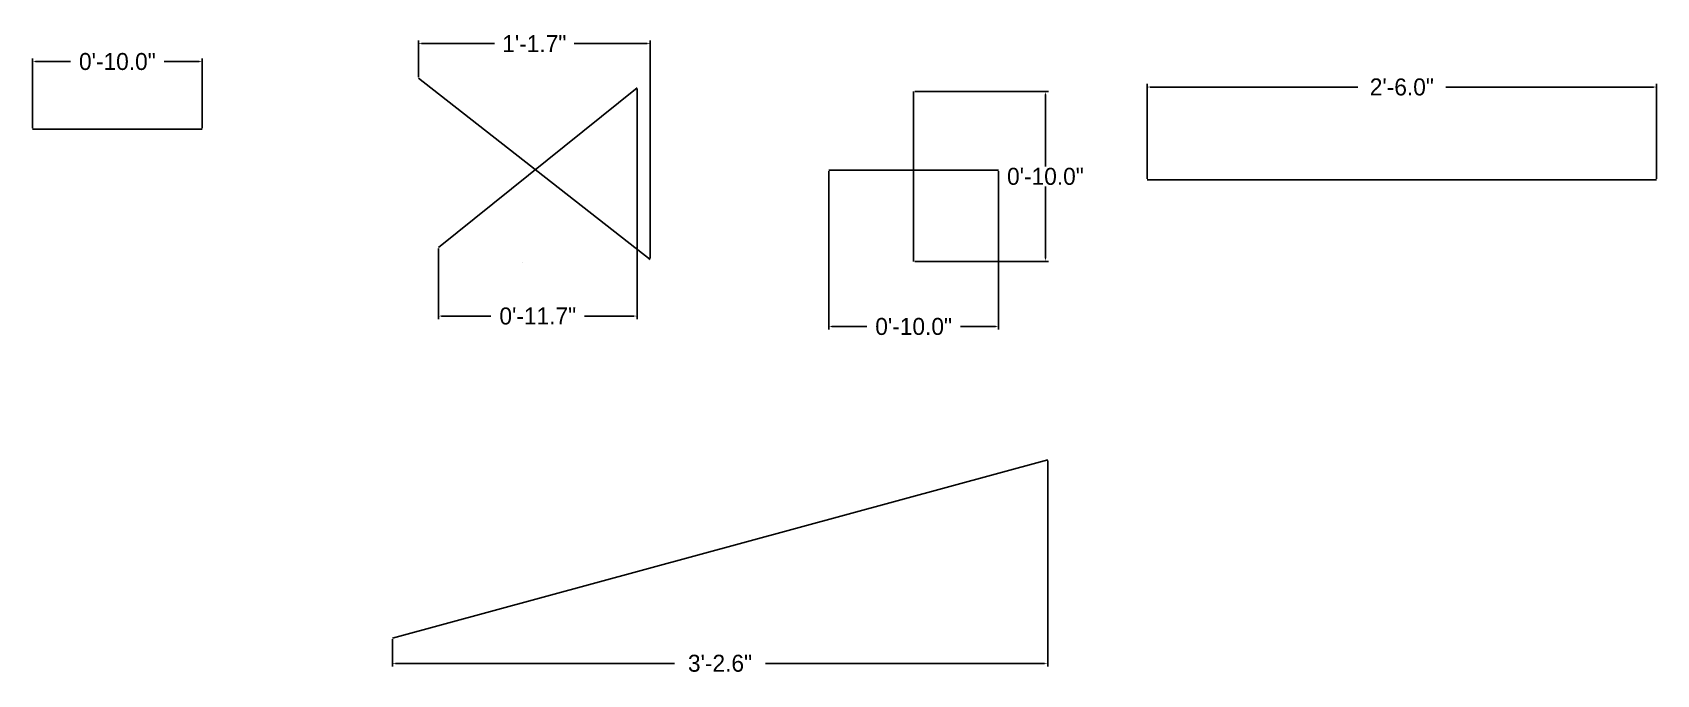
# Model space of a CAD drawing. Header units: inches. Extents: x 7.9 to 103.5, y 7.9 to 45.6.
import ezdxf

# ---------------------------------------------------------------- set-up
doc = ezdxf.new("R2010")
doc.units = ezdxf.units.IN
doc.header["$MEASUREMENT"] = 0
doc.dimstyles.get("Standard").update_dxf_attribs({"dimtxt": 1, "dimasz": 0.18, "dimexe": 0.18, "dimexo": 0.0625, "dimgap": 0.09, "dimtad": 0, "dimtih": 1, "dimtoh": 1, "dimdec": 1, "dimzin": 1, "dimdsep": 46, "dimlunit": 3, "dimtxsty": 'Standard', "dimcen": 0.09, "dimclrt": 5, "dimadec": 0, "dimazin": 0, "dimtfac": 1, "dimtdec": 1, "dimtofl": 0, "dimtmove": 0, "dimatfit": 3, "dimfxl": 1, "dimtfillclr": 5, "dimtolj": 1, "dimtzin": 0, "dimarcsym": 0})

# ---------------------------------------------------------------- blocks, each defined once
blk = doc.blocks.new('*D3')
at = {"color": 0, "lineweight": -2}
for p, q in [((7.89, 40.022), (7.89, 44.115)), ((17.89, 40.022), (17.89, 44.115)), ((8.07, 43.935), (10.133, 43.935)), ((17.71, 43.935), (15.646, 43.935))]:
    blk.add_line(p, q, dxfattribs=at)
at = {"color": 0}
for points in [[(8.07, 43.965), (8.07, 43.905), (7.89, 43.935)], [(17.71, 43.965), (17.71, 43.905), (17.89, 43.935)]]:
    blk.add_solid(points, dxfattribs=at)
at = {"layer": 'Defpoints', "color": 0}
for p in [(7.89, 43.935), (7.89, 39.96), (17.89, 39.96)]:
    blk.add_point(p, dxfattribs=at)
at = {"color": 5, "insert": (12.89, 43.935), "char_height": 1, "attachment_point": 5}
blk.add_mtext('\\A1;0\'-10.0"', dxfattribs=at)
blk = doc.blocks.new('*D4')
at = {"color": 0, "lineweight": -2}
for p, q in [((30.617, 43.022), (30.617, 45.172)), ((30.797, 44.992), (35.107, 44.992)), ((44.097, 44.992), (39.787, 44.992)), ((44.277, 32.356), (44.277, 45.172))]:
    blk.add_line(p, q, dxfattribs=at)
at = {"color": 0}
for points in [[(30.797, 45.022), (30.797, 44.962), (30.617, 44.992)], [(44.097, 45.022), (44.097, 44.962), (44.277, 44.992)]]:
    blk.add_solid(points, dxfattribs=at)
at = {"layer": 'Defpoints', "color": 0}
for p in [(44.277, 44.992), (30.617, 42.96), (44.277, 32.293)]:
    blk.add_point(p, dxfattribs=at)
at = {"color": 5, "insert": (37.447, 44.992), "char_height": 1, "attachment_point": 5}
blk.add_mtext('\\A1;1\'-1.7"', dxfattribs=at)
blk = doc.blocks.new('*D5')
at = {"color": 0, "lineweight": -2}
for p, q in [((43.495, 42.329), (43.495, 28.775)), ((31.806, 32.929), (31.806, 28.775)), ((31.986, 28.955), (34.894, 28.955)), ((43.315, 28.955), (40.407, 28.955))]:
    blk.add_line(p, q, dxfattribs=at)
at = {"color": 0}
for points in [[(31.986, 28.985), (31.986, 28.925), (31.806, 28.955)], [(43.315, 28.985), (43.315, 28.925), (43.495, 28.955)]]:
    blk.add_solid(points, dxfattribs=at)
at = {"layer": 'Defpoints', "color": 0}
for p in [(43.495, 42.391), (31.806, 32.992), (43.495, 28.955)]:
    blk.add_point(p, dxfattribs=at)
at = {"color": 5, "insert": (37.651, 28.955), "char_height": 1, "attachment_point": 5}
blk.add_mtext('\\A1;0\'-11.7"', dxfattribs=at)
blk = doc.blocks.new('*D6')
at = {"color": 0, "lineweight": -2}
for p, q in [((59.852, 42.175), (67.731, 42.175)), ((67.551, 41.995), (67.551, 37.765)), ((67.551, 32.355), (67.551, 36.585)), ((59.852, 32.175), (67.731, 32.175))]:
    blk.add_line(p, q, dxfattribs=at)
at = {"color": 0}
for points in [[(67.521, 41.995), (67.581, 41.995), (67.551, 42.175)], [(67.521, 32.355), (67.581, 32.355), (67.551, 32.175)]]:
    blk.add_solid(points, dxfattribs=at)
at = {"layer": 'Defpoints', "color": 0}
for p in [(59.789, 42.175), (59.789, 32.175), (67.551, 32.175)]:
    blk.add_point(p, dxfattribs=at)
at = {"color": 5, "insert": (67.551, 37.175), "char_height": 1, "attachment_point": 5}
blk.add_mtext('\\A1;0\'-10.0"', dxfattribs=at)
blk = doc.blocks.new('*D7')
at = {"color": 0, "lineweight": -2}
for p, q in [((54.789, 37.485), (54.789, 28.158)), ((64.789, 37.485), (64.789, 28.158)), ((54.969, 28.338), (57.033, 28.338)), ((64.609, 28.338), (62.546, 28.338))]:
    blk.add_line(p, q, dxfattribs=at)
at = {"color": 0}
for points in [[(54.969, 28.368), (54.969, 28.308), (54.789, 28.338)], [(64.609, 28.368), (64.609, 28.308), (64.789, 28.338)]]:
    blk.add_solid(points, dxfattribs=at)
at = {"layer": 'Defpoints', "color": 0}
for p in [(54.789, 37.548), (64.789, 37.548), (64.789, 28.338)]:
    blk.add_point(p, dxfattribs=at)
at = {"color": 5, "insert": (59.789, 28.338), "char_height": 1, "attachment_point": 5}
blk.add_mtext('\\A1;0\'-10.0"', dxfattribs=at)
blk = doc.blocks.new('*D8')
at = {"color": 0, "lineweight": -2}
for p, q in [((73.543, 37.042), (73.543, 42.617)), ((73.723, 42.437), (85.953, 42.437)), ((103.363, 42.437), (91.133, 42.437)), ((103.543, 37.042), (103.543, 42.617))]:
    blk.add_line(p, q, dxfattribs=at)
at = {"color": 0}
for points in [[(73.723, 42.467), (73.723, 42.407), (73.543, 42.437)], [(103.363, 42.467), (103.363, 42.407), (103.543, 42.437)]]:
    blk.add_solid(points, dxfattribs=at)
at = {"layer": 'Defpoints', "color": 0}
for p in [(103.543, 42.437), (73.543, 36.98), (103.543, 36.98)]:
    blk.add_point(p, dxfattribs=at)
at = {"color": 5, "insert": (88.543, 42.437), "char_height": 1, "attachment_point": 5}
blk.add_mtext('\\A1;2\'-6.0"', dxfattribs=at)
blk = doc.blocks.new('*D9')
at = {"color": 0, "lineweight": -2}
for p, q in [((67.684, 20.436), (67.684, 8.332)), ((29.086, 9.937), (29.086, 8.332)), ((29.266, 8.512), (45.711, 8.512)), ((67.504, 8.512), (51.058, 8.512))]:
    blk.add_line(p, q, dxfattribs=at)
at = {"color": 0}
for points in [[(29.266, 8.542), (29.266, 8.482), (29.086, 8.512)], [(67.504, 8.542), (67.504, 8.482), (67.684, 8.512)]]:
    blk.add_solid(points, dxfattribs=at)
at = {"layer": 'Defpoints', "color": 0}
for p in [(67.684, 20.499), (29.086, 10), (29.086, 8.512)]:
    blk.add_point(p, dxfattribs=at)
at = {"color": 5, "insert": (48.385, 8.512), "char_height": 1, "attachment_point": 5}
blk.add_mtext('\\A1;3\'-2.6"', dxfattribs=at)

msp = doc.modelspace()

# ---------------------------------------------------------------- linework, layer by layer
for p, q in [((30.617, 42.96), (44.277, 32.293)), ((43.495, 42.391), (31.806, 32.992)), ((59.789, 42.175), (59.789, 32.175)), ((7.89, 39.96), (17.89, 39.96)), ((54.789, 37.548), (64.789, 37.548)), ((73.543, 36.98), (103.543, 36.98)), ((36.779, 32.117), (36.779, 32.117)), ((29.086, 10), (67.684, 20.499))]:
    msp.add_line(p, q)

# ---------------------------------------------------------------- dimensions: what is measured, and where the dimension line sits
for base, p1, p2, picture, middle in [((44.277, 44.992), (30.617, 42.96), (44.277, 32.293), '*D4', (37.447, 44.992)), ((7.89, 43.935), (17.89, 39.96), (7.89, 39.96), '*D3', (12.89, 43.935)), ((103.543, 42.437), (73.543, 36.98), (103.543, 36.98), '*D8', (88.543, 42.437)), ((43.495, 28.955), (31.806, 32.992), (43.495, 42.391), '*D5', (37.651, 28.955)), ((64.789, 28.338), (54.789, 37.548), (64.789, 37.548), '*D7', (59.789, 28.338)), ((29.086, 8.512), (67.684, 20.499), (29.086, 10), '*D9', (48.385, 8.512))]:
    dim = msp.add_linear_dim(base=base, p1=p1, p2=p2, dimstyle='Standard')
    dim.commit()
    dim.dimension.update_dxf_attribs({"geometry": picture, "text_midpoint": middle})
dim = msp.add_linear_dim(base=(67.551, 32.175), p1=(59.789, 42.175), p2=(59.789, 32.175), angle=90, dimstyle='Standard')
dim.commit()
dim.dimension.update_dxf_attribs({"geometry": '*D6', "text_midpoint": (67.551, 37.175)})

doc.saveas('drawing.dxf')
